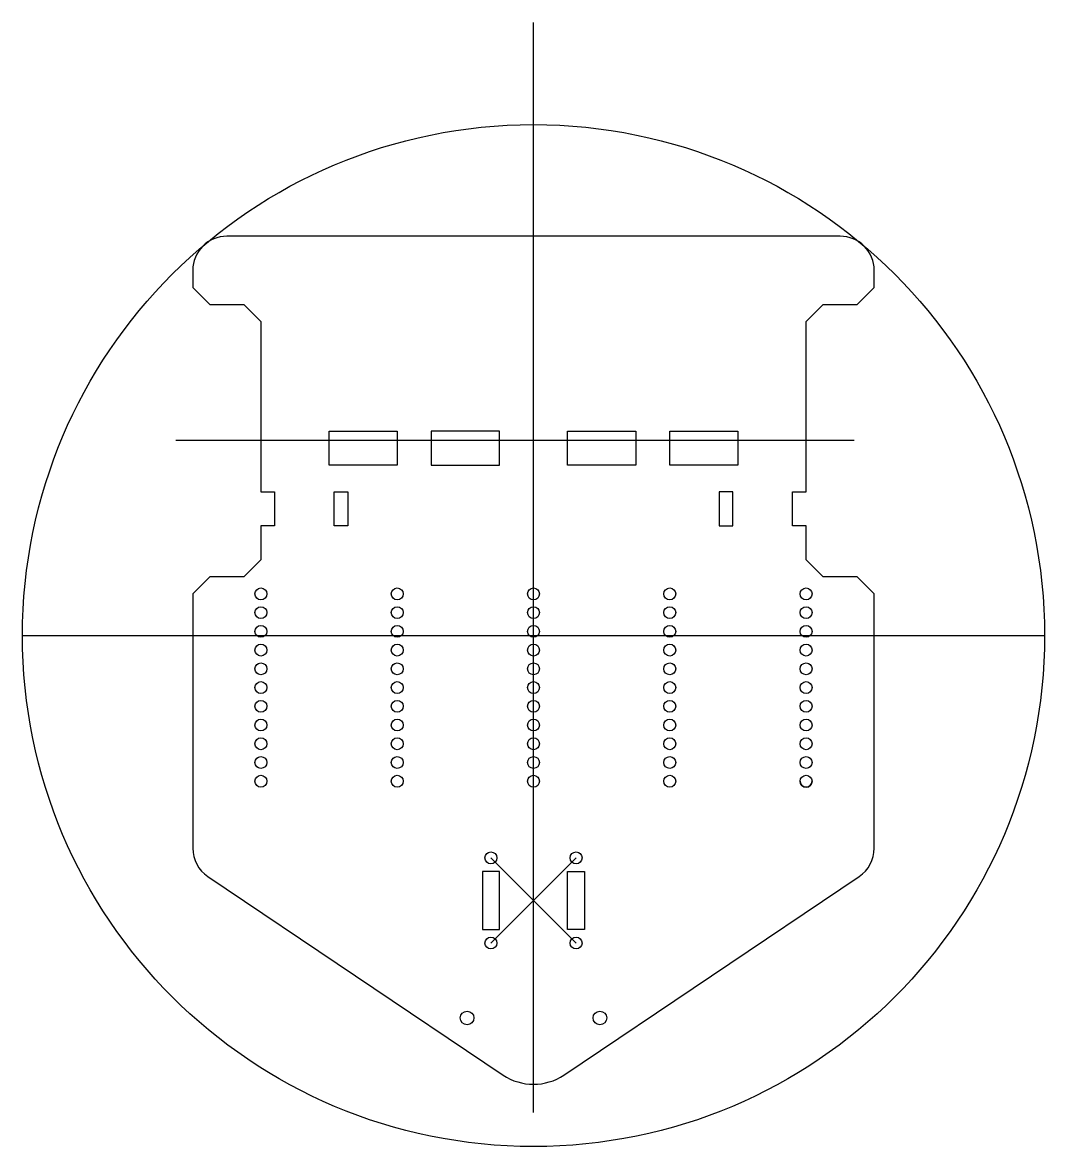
# Model space of a CAD drawing. Header units: millimetres. Extents: x -150 to 150, y -150 to 180.
import ezdxf

# ---------------------------------------------------------------- set-up
doc = ezdxf.new("R2010")
doc.units = ezdxf.units.MM
doc.layers.get('0').update_dxf_attribs({"linetype": 'CONTINUOUS'})

msp = doc.modelspace()

# ---------------------------------------------------------------- linework, layer by layer
for p, q in [((0, -140), (0, 180)), ((94.15, 57.24), (-105, 57.24)), ((-150, 0), (150, 0)), ((12.5, -90.26), (-12.5, -65.26)), ((12.5, -65.26), (-12.5, -90.26))]:
    msp.add_line(p, q)
msp.add_lwpolyline([(90, 117.24), (-90, 117.24, 0.414214), (-100, 107.24), (-100, 102.24), (-95, 97.24), (-85, 97.24), (-80, 92.24), (-80, 42.24), (-76, 42.24), (-76, 32.24), (-80, 32.24), (-80, 22.24), (-85, 17.24), (-95, 17.24), (-100, 12.24), (-100, -62.44, 0.249684), (-95.58, -70.73), (-8.93, -129.01, 0.304998), (8.93, -129.01), (95.58, -70.73, 0.249684), (100, -62.44), (100, 12.24), (95, 17.24), (85, 17.24), (80, 22.24), (80, 32.24), (76, 32.24), (76, 42.24), (80, 42.24), (80, 92.24), (85, 97.24), (95, 97.24), (100, 102.24), (100, 107.24, 0.414214)], format="xyb", close=True)
for points in [[(-40, 50), (-60, 50), (-60, 60), (-40, 60)], [(-30, 50), (-10, 50), (-10, 60), (-30, 60)], [(10, 60), (30, 60), (30, 50), (10, 50)], [(40, 60), (60, 60), (60, 50), (40, 50)], [(-54.5, 32.24), (-58.5, 32.24), (-58.5, 42.24), (-54.5, 42.24)], [(58.5, 42.24), (54.5, 42.24), (54.5, 32.24), (58.5, 32.24)], [(-10, -69.26), (-15, -69.26), (-15, -86.26), (-10, -86.26)], [(15, -86.26), (10, -86.26), (10, -69.26), (15, -69.26)]]:
    msp.add_lwpolyline(points, close=True)
for centre, radius in [((0, 0), 150), ((-80, 12.24), 1.75), ((-40, 12.24), 1.75), ((0, 12.24), 1.75), ((40, 12.24), 1.75), ((80, 12.24), 1.75), ((-80, 6.74), 1.75), ((-40, 6.74), 1.75), ((0, 6.74), 1.75), ((40, 6.74), 1.75), ((80, 6.74), 1.75), ((-80, 1.24), 1.75), ((-40, 1.24), 1.75), ((0, 1.24), 1.75), ((40, 1.24), 1.75), ((80, 1.24), 1.75), ((-80, -4.26), 1.75), ((-40, -4.26), 1.75), ((0, -4.26), 1.75), ((40, -4.26), 1.75), ((80, -4.26), 1.75), ((-80, -9.76), 1.75), ((-40, -9.76), 1.75), ((0, -9.76), 1.75), ((40, -9.76), 1.75), ((80, -9.76), 1.75), ((-80, -15.26), 1.75), ((-40, -15.26), 1.75), ((0, -15.26), 1.75), ((40, -15.26), 1.75), ((80, -15.26), 1.75), ((-80, -20.76), 1.75), ((-40, -20.76), 1.75), ((0, -20.76), 1.75), ((40, -20.76), 1.75), ((80, -20.76), 1.75), ((-80, -26.26), 1.75), ((-40, -26.26), 1.75), ((0, -26.26), 1.75), ((40, -26.26), 1.75), ((80, -26.26), 1.75), ((-80, -31.76), 1.75), ((-40, -31.76), 1.75), ((0, -31.76), 1.75), ((40, -31.76), 1.75), ((80, -31.76), 1.75), ((-80, -37.26), 1.75), ((-40, -37.26), 1.75), ((0, -37.26), 1.75), ((40, -37.26), 1.75), ((80, -37.26), 1.75), ((-80, -42.76), 1.75), ((-40, -42.76), 1.75), ((0, -42.76), 1.75), ((40, -42.76), 1.75), ((80, -42.76), 1.75), ((-12.5, -65.26), 1.75), ((12.5, -65.26), 1.75), ((-12.5, -90.26), 1.75), ((12.5, -90.26), 1.75), ((-19.5, -112.26), 2), ((19.5, -112.26), 2)]:
    msp.add_circle(centre, radius)
msp.add_arc((80, -42.76), 1.75, -180, 0)

doc.saveas('drawing.dxf')
